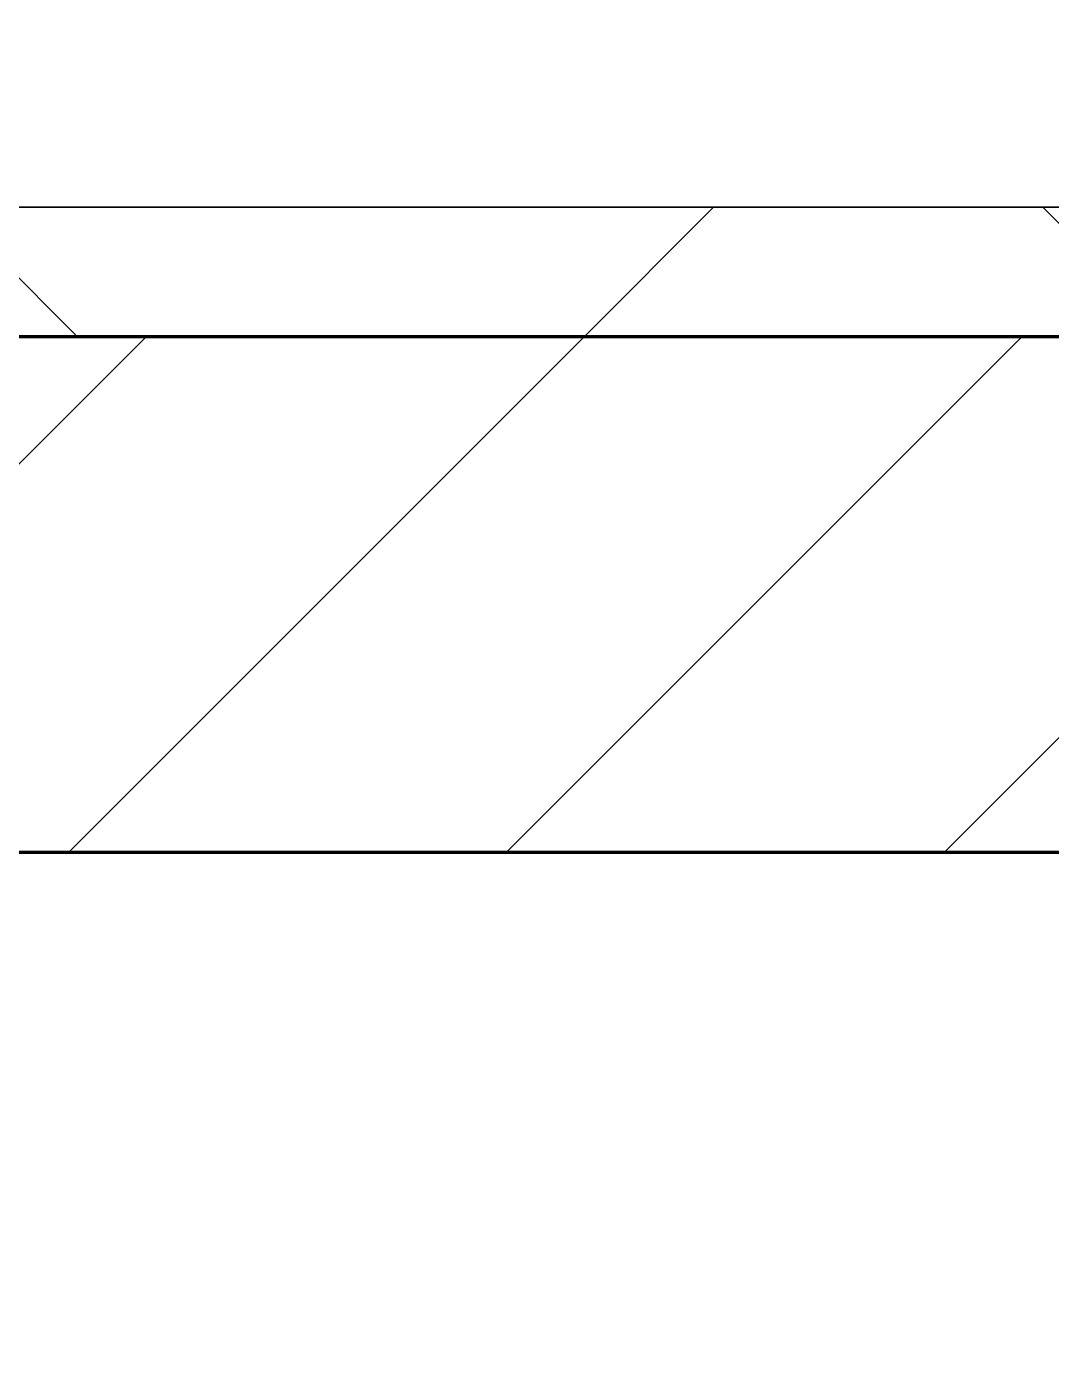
# Model space of a CAD drawing. Header units: millimetres. Extents: x -726012 to -647389, y -20772 to 18805.
# Drawn here: x -679152 to -678755, y 3733 to 4249 of the extents above; entities that cross this region are included whole.
import ezdxf
from ezdxf.xclip import XClip

# ---------------------------------------------------------------- set-up
doc = ezdxf.new("R2010")
doc.units = ezdxf.units.MM
doc.header["$XCLIPFRAME"] = 0
for name, color, linetype, lineweight in [('A-GLAZ-CURT', 2, 'Continuous', 9), ('A-WALL', 5, 'Continuous', 35), ('A-WALL-FNSH', 2, 'Continuous', 35), ('A-WALL-PATT', 1, 'Continuous', 35)]:
    doc.layers.add(name, color=color, linetype=linetype, lineweight=lineweight)
doc.layers.add('A11_ALU.SOLID SHEET', color=2, linetype='Continuous')

# ---------------------------------------------------------------- blocks, each defined once
blk = doc.blocks.new('PPLS-PP19_Custom Tile Pattern - Custom Tile Pattern-V195-4233-01 ENLARGED MULTI-PURPOSE LEVEL - REFLECTED CEILING PLAN - SHEET 4')
at = {"layer": 'A-GLAZ-CURT'}
for p, q in [((-300, 0), (300, 0)), ((300, 0), (-300, 0)), ((195.99, 0), (213.31, 0)), ((213.31, 0), (195.99, 0)), ((230.06, 0), (300, 0)), ((-300, -50), (300, -50)), ((300, -50), (-300, -50))]:
    blk.add_line(p, q, dxfattribs=at)
for points, knots in [([(136.44, 0), (121.66, 0), (86.93, 0), (51.16, 0), (31.18, 0)], [-106.750556, -106.750556, -106.750556, -106.750556, -59.610984, 0, 0, 0, 0]), ([(165.44, 0), (160.45, 0), (146.4, 0), (109.77, 0), (76.86, 0), (57.82, 0), (46.51, 0), (41.18, 0), (36.02, 0), (35.54, 0), (35.54, 0)], [-527.901074, -527.901074, -527.901074, -527.901074, -458.593899, -401.860199, -357.622665, -341.267687, -334.000314, -326.15566, -319.318397, -317.489778, -317.489778, -317.489778, -317.489778]), ([(97.04, 0), (97.25, 0), (100.46, 0), (108.97, 0), (120.79, 0), (139.94, 0), (163.31, 0), (185.23, 0), (193.62, 0), (194.69, 0), (194.79, 0)], [-2246.266323, -2246.266323, -2246.266323, -2246.266323, -2233.599744, -2052.234781, -1843.028543, -1530.39897, -1095.004608, -529.74427, -295.064701, -265.121568, -265.121568, -265.121568, -265.121568]), ([(97.11, 0), (107.81, 0), (125.24, 0), (132.42, 0), (134.6, 0)], [-239.920566, -239.920566, -239.920566, -239.920566, -194.761443, -152.241002, -152.241002, -152.241002, -152.241002]), ([(97.61, 0), (111.16, 0), (124.77, 0), (138.28, 0), (138.53, 0)], [-333.215778, -333.215778, -333.215778, -333.215778, -291.370682, -290.5735, -290.5735, -290.5735, -290.5735]), ([(157.9, 0), (156.77, 0), (151.67, 0), (143.29, 0), (134.04, 0), (126.24, 0), (118.6, 0), (114.23, 0), (111.98, 0), (105.66, 0), (105.23, 0), (105.23, 0)], [-10292.955006, -10292.955006, -10292.955006, -10292.955006, -10098.273015, -9847.788484, -9677.714971, -9567.007022, -9453.21225, -9220.200448, -9012.77275, -8966.157302, -8929.495943, -8929.495943, -8929.495943, -8929.495943]), ([(128.58, 0), (128.8, 0), (130.16, 0), (139.26, 0), (152.67, 0), (161.24, 0), (162.19, 0), (162.75, 0)], [-633.326174, -633.326174, -633.326174, -633.326174, -627.736123, -618.981161, -602.094757, -592.980799, -581.414464, -581.414464, -581.414464, -581.414464]), ([(137.1, 0), (136, 0), (133.64, 0), (129.87, 0), (129.11, 0)], [-670.405967, -670.405967, -670.405967, -670.405967, -651.020627, -640.742133, -640.742133, -640.742133, -640.742133]), ([(165.05, 0), (164.31, 0), (161.86, 0), (161.28, 0), (158.35, 0), (157.85, 0), (157.77, 0)], [-10807.602756, -10807.602756, -10807.602756, -10807.602756, -10768.332124, -10666.779182, -10580.760289, -10550.278881, -10550.278881, -10550.278881, -10550.278881]), ([(164.89, 0), (162.54, 0), (159.1, 0), (158.33, 0), (158.3, 0)], [-138.771843, -138.771843, -138.771843, -138.771843, -129.632772, -123.352749, -123.352749, -123.352749, -123.352749]), ([(159.07, 0), (159.13, 0), (160.54, 0), (162.45, 0), (164.65, 0)], [-115.643202, -115.643202, -115.643202, -115.643202, -114.681583, -92.514562, -92.514562, -92.514562, -92.514562]), ([(162.75, 0), (165.4, 0), (170.91, 0), (172.61, 0), (172.61, 0)], [-111.264224, -111.264224, -111.264224, -111.264224, -56.742688, -19.085662, -19.085662, -19.085662, -19.085662]), ([(165.4, 0), (165.64, 0), (168.23, 0), (174.15, 0), (185.98, 0), (208.82, 0), (219.42, 0), (230.06, 0)], [-90.024735, -90.024735, -90.024735, -90.024735, -87.660824, -65.295536, -41.623857, -24.459831, 0, 0, 0, 0]), ([(300, 0), (286.53, 0), (254.22, 0), (207.11, 0), (179.94, 0), (166.54, 0), (165.41, 0)], [-285.253232, -285.253232, -285.253232, -285.253232, -244.693688, -187.987675, -143.776725, -139.437436, -139.437436, -139.437436, -139.437436]), ([(193.8, 0), (193.33, 0), (190.11, 0), (183.13, 0), (171.7, 0), (165.91, 0), (165.43, 0)], [-11665.349007, -11665.349007, -11665.349007, -11665.349007, -11565.880756, -11105.624034, -10839.086983, -10814.349558, -10814.349558, -10814.349558, -10814.349558]), ([(168.37, 0), (167.68, 0), (166.78, 0), (165.74, 0), (165.59, 0)], [-543.375029, -543.375029, -543.375029, -543.375029, -530.793311, -528.615255, -528.615255, -528.615255, -528.615255]), ([(247.1, 0), (246.76, 0), (245.04, 0), (238.34, 0), (226.56, 0), (221.1, 0), (200.27, 0), (182.99, 0), (174.27, 0), (169.67, 0), (168.99, 0)], [-9649.085549, -9649.085549, -9649.085549, -9649.085549, -9581.591397, -9406.094246, -9221.510254, -9016.44624, -8717.832359, -8253.978395, -8152.463617, -8069.855175, -8069.855175, -8069.855175, -8069.855175]), ([(215.22, 0), (214.62, 0), (210.55, 0), (203.98, 0), (187.54, 0), (175.3, 0), (169.49, 0)], [-203.825446, -203.825446, -203.825446, -203.825446, -198.527383, -184.406837, -162.427601, -142.916156, -142.916156, -142.916156, -142.916156]), ([(171.51, 0), (176.48, 0), (193.23, 0), (201.73, 0), (208.81, 0), (213.9, 0), (241.96, 0), (266.73, 0), (281.71, 0), (291.71, 0), (296.52, 0), (297.86, 0), (298.09, 0)], [-7971.819559, -7971.819559, -7971.819559, -7971.819559, -7784.112253, -7606.717214, -7289.299508, -7042.621073, -6582.165592, -6068.460911, -5766.029927, -5566.724884, -5280.360606, -5199.253518, -5199.253518, -5199.253518, -5199.253518]), ([(172.07, 0), (177.66, 0), (187.87, 0), (201.08, 0), (207.47, 0), (213.96, 0), (215.11, 0)], [-255.364076, -255.364076, -255.364076, -255.364076, -237.955587, -223.92608, -215.862851, -208.75215, -208.75215, -208.75215, -208.75215]), ([(300, 0), (288.22, 0), (262, 0), (230.43, 0), (219.94, 0), (219.02, 0)], [-12528.858583, -12528.858583, -12528.858583, -12528.858583, -11905.454923, -11162.864862, -10856.732305, -10856.732305, -10856.732305, -10856.732305]), ([(219.9, 0), (220.86, 0), (227.84, 0), (242.06, 0), (246.54, 0), (246.96, 0)], [-10670.940496, -10670.940496, -10670.940496, -10670.940496, -10511.382485, -9925.173265, -9834.877357, -9834.877357, -9834.877357, -9834.877357]), ([(284.76, 0), (284.76, 0), (285.09, 0), (287.47, 0), (293.59, 0), (297.76, 0), (300, 0)], [-4110.630118, -4110.630118, -4110.630118, -4110.630118, -4053.389046, -3959.664717, -3862.421465, -3746.95702, -3746.95702, -3746.95702, -3746.95702]), ([(297.38, 0), (295.84, 0), (291.62, 0), (285.38, 0), (284.87, 0)], [-4803.172655, -4803.172655, -4803.172655, -4803.172655, -4358.271401, -4143.037883, -4143.037883, -4143.037883, -4143.037883])]:
    blk.add_open_spline(points, degree=3, knots=knots, dxfattribs=at)
for points in [[(168.74, 0), (168.74, 0), (169.81, 0), (171.51, 0)], [(195.11, 0), (194.91, 0), (194.44, 0), (193.8, 0)]]:
    blk.add_open_spline(points, degree=3, dxfattribs=at)
blk = doc.blocks.new('PPLS-PP19_Custom Tile Pattern - Custom Tile Pattern-V196-4233-01 ENLARGED MULTI-PURPOSE LEVEL - REFLECTED CEILING PLAN - SHEET 4')
at = {"layer": 'A-GLAZ-CURT'}
for p, q in [((-300, 0), (300, 0)), ((300, 0), (-300, 0)), ((-293.07, 0), (-275.75, 0)), ((-275.75, 0), (-293.07, 0)), ((-222.32, 0), (-205, 0)), ((-205, 0), (-222.32, 0)), ((-300, -50), (300, -50)), ((300, -50), (-300, -50))]:
    blk.add_line(p, q, dxfattribs=at)
at = {"layer": 'A-GLAZ-CURT', "flags": 128}
for points in [[(-300, 0), (-291.56, 0), (-283.3, 0), (-275.2, 0), (-267.26, 0), (-259.45, 0), (-251.77, 0), (-244.2, 0), (-236.74, 0), (-229.36, 0), (-222.06, 0), (-214.83, 0), (-207.71, 0), (-200.76, 0), (-194.02, 0), (-187.54, 0), (-181.38, 0), (-175.58, 0), (-170.25, 0), (-165.64, 0), (-162.01, 0)], [(-161.25, 0), (-164.95, 0), (-169.65, 0), (-174.47, 0), (-179.49, 0), (-184.81, 0), (-190.44, 0), (-196.37, 0), (-202.58, 0), (-209.04, 0), (-215.73, 0), (-222.63, 0), (-229.72, 0), (-236.97, 0), (-244.39, 0), (-251.96, 0), (-259.67, 0), (-267.51, 0), (-275.48, 0), (-283.55, 0), (-291.73, 0), (-300, 0)], [(-161.15, 0), (-159.53, 0), (-157.46, 0), (-154.52, 0), (-149.42, 0), (-141.84, 0), (-132.81, 0), (-126.08, 0)], [(-125.17, 0), (-128.55, 0), (-134.16, 0), (-140.03, 0), (-145.5, 0), (-150.63, 0), (-155.53, 0), (-160.27, 0)]]:
    blk.add_lwpolyline(points, dxfattribs=at)
at = {"layer": 'A-GLAZ-CURT'}
for points, knots in [([(-300, 0), (-284.65, 0), (-236.57, 0), (-174.61, 0), (-129.95, 0), (-110.8, 0), (-99.5, 0), (-91.46, 0)], [-5323.127839, -5323.127839, -5323.127839, -5323.127839, -4502.809032, -2700.551212, -1002.059161, -460.363443, 0, 0, 0, 0]), ([(-94.06, 0), (-105.72, 0), (-140.13, 0), (-202.69, 0), (-262.56, 0), (-294.48, 0), (-300, 0)], [-18476.414712, -18476.414712, -18476.414712, -18476.414712, -17136.203329, -15131.813646, -13729.592194, -13439.944408, -13439.944408, -13439.944408, -13439.944408]), ([(-137.88, 0), (-140.56, 0), (-147.66, 0), (-147.69, 0), (-158.72, 0), (-174.02, 0), (-185.59, 0), (-209.77, 0), (-232.01, 0), (-255.22, 0), (-262.59, 0), (-264.9, 0), (-265.4, 0)], [-3187.727384, -3187.727384, -3187.727384, -3187.727384, -2919.378265, -2477.344047, -2237.412286, -2029.680487, -1755.085331, -1400.429864, -858.079193, -543.655514, -208.940337, 0, 0, 0, 0]), ([(-258.6, 0), (-257.91, 0), (-254.26, 0), (-241.25, 0), (-225.99, 0), (-213.1, 0), (-200.2, 0), (-185.8, 0), (-173.18, 0), (-162.85, 0), (-161.23, 0)], [-5722.54675, -5722.54675, -5722.54675, -5722.54675, -5657.471696, -5413.335975, -5017.494783, -4832.723979, -4666.091899, -4349.945572, -4000.813434, -3923.900447, -3923.900447, -3923.900447, -3923.900447]), ([(-133.82, 0), (-135.51, 0), (-137.8, 0), (-149.31, 0), (-162.01, 0), (-177.91, 0), (-199.46, 0), (-216.65, 0), (-231.26, 0), (-233.46, 0), (-234, 0)], [-2731.647847, -2731.647847, -2731.647847, -2731.647847, -2418.507304, -2308.929706, -2113.765672, -1763.376603, -1422.553702, -978.033455, -846.069444, -682.911962, -682.911962, -682.911962, -682.911962]), ([(-233.49, 0), (-233.44, 0), (-232.38, 0), (-230.74, 0), (-225.3, 0), (-223.63, 0)], [-455.274641, -455.274641, -455.274641, -455.274641, -440.605512, -119.536984, 0, 0, 0, 0]), ([(-223.63, 0), (-219.39, 0), (-206.17, 0), (-188.58, 0), (-169.02, 0), (-152.12, 0), (-136.84, 0), (-127.33, 0), (-124.19, 0), (-123.43, 0), (-123.28, 0)], [-5463.295695, -5463.295695, -5463.295695, -5463.295695, -5161.076232, -4739.070012, -4465.409639, -4149.119819, -3839.893365, -3647.167523, -3488.92562, -3439.852845, -3439.852845, -3439.852845, -3439.852845]), ([(-152.35, 0), (-151.03, 0), (-147.71, 0), (-143.57, 0), (-138.62, 0)], [-3494.978217, -3494.978217, -3494.978217, -3494.978217, -3371.022232, -3227.460399, -3227.460399, -3227.460399, -3227.460399]), ([(-118.78, 0), (-121.86, 0), (-126.28, 0), (-136.96, 0), (-147.46, 0), (-150.03, 0), (-150.57, 0)], [-5938.474035, -5938.474035, -5938.474035, -5938.474035, -5700.061948, -5508.838257, -5298.784692, -5196.16478, -5196.16478, -5196.16478, -5196.16478]), ([(-150.34, 0), (-150.07, 0), (-147.75, 0), (-142.6, 0), (-127.26, 0), (-107.3, 0), (-90.42, 0), (-75.26, 0), (-68.41, 0), (-65.12, 0), (-63.63, 0)], [-4948.728362, -4948.728362, -4948.728362, -4948.728362, -4883.323924, -4440.880425, -4054.690705, -3793.097032, -3402.597032, -3144.956779, -3050.982048, -2969.237017, -2969.237017, -2969.237017, -2969.237017]), ([(-26.75, 0), (-27.82, 0), (-36.18, 0), (-53.55, 0), (-78.2, 0), (-110.94, 0), (-130.52, 0), (-147.74, 0), (-149.07, 0)], [-8718.362214, -8718.362214, -8718.362214, -8718.362214, -8532.293389, -8073.216054, -7508.296369, -7004.680444, -6449.282163, -6277.220794, -6277.220794, -6277.220794, -6277.220794]), ([(-148.23, 0), (-146.94, 0), (-140.15, 0), (-137.28, 0), (-133.93, 0), (-128.78, 0), (-126.5, 0)], [-6162.058746, -6162.058746, -6162.058746, -6162.058746, -6017.569127, -5560.701257, -5364.112219, -5231.017328, -5231.017328, -5231.017328, -5231.017328]), ([(-93.38, 0), (-96.3, 0), (-106.89, 0), (-122.65, 0), (-139.03, 0), (-146.11, 0), (-146.95, 0)], [-1541.25565, -1541.25565, -1541.25565, -1541.25565, -1374.161226, -945.742622, -741.901385, -489.130243, -489.130243, -489.130243, -489.130243]), ([(-146.69, 0), (-146.59, 0), (-145.49, 0), (-135.69, 0), (-128.29, 0), (-125.15, 0)], [-420.34245, -420.34245, -420.34245, -420.34245, -406.956646, -290.263673, 0, 0, 0, 0]), ([(-127.41, 0), (-131.63, 0), (-133.16, 0), (-134.09, 0), (-134.15, 0)], [-8540.990293, -8540.990293, -8540.990293, -8540.990293, -8266.114998, -8246.473386, -8246.473386, -8246.473386, -8246.473386]), ([(-134.15, 0), (-133.32, 0), (-130.31, 0), (-117.33, 0), (-92.04, 0), (-74.02, 0), (-62.74, 0), (-60.36, 0), (-59.97, 0)], [-7657.439573, -7657.439573, -7657.439573, -7657.439573, -7293.749979, -6839.55839, -6236.997189, -5713.340575, -5140.470607, -5006.787413, -5006.787413, -5006.787413, -5006.787413]), ([(-120.13, 0), (-120.14, 0), (-120.24, 0), (-121.3, 0), (-129.25, 0), (-133.82, 0)], [-2933.992132, -2933.992132, -2933.992132, -2933.992132, -2920.575025, -2840.280255, -2731.647847, -2731.647847, -2731.647847, -2731.647847]), ([(-113.43, 0), (-113.44, 0), (-113.96, 0), (-119.73, 0), (-125.43, 0), (-127.03, 0), (-127.41, 0)], [-328.499627, -328.499627, -328.499627, -328.499627, -282.672656, -98.539552, -24.539552, 0, 0, 0, 0]), ([(-126.5, 0), (-122.44, 0), (-108.71, 0), (-86.68, 0), (-63.44, 0), (-54.4, 0), (-48.53, 0), (-30.79, 0), (-18.03, 0), (8.61, 0), (15.02, 0), (22.91, 0), (31, 0), (39.04, 0), (51.19, 0), (58.74, 0), (61.34, 0), (61.45, 0)], [-5231.017328, -5231.017328, -5231.017328, -5231.017328, -4994.692869, -4542.524482, -4008.285538, -3689.699207, -3546.54457, -3315.260113, -2864.387349, -2439.246196, -2084.094819, -1956.422387, -1818.904206, -1645.594513, -1443.202566, -1228.752106, -1120.932285, -1120.932285, -1120.932285, -1120.932285]), ([(-125.15, 0), (-124.93, 0), (-121.96, 0), (-113.01, 0), (-101.69, 0), (-95.73, 0), (-92.92, 0)], [-3362.7396, -3362.7396, -3362.7396, -3362.7396, -3342.215224, -3074.362186, -2902.289527, -2750.928635, -2750.928635, -2750.928635, -2750.928635]), ([(-122.08, 0), (-122.01, 0), (-121.69, 0), (-121.2, 0), (-120.88, 0)], [-3136.336417, -3136.336417, -3136.336417, -3136.336417, -3110.304437, -3035.164275, -3035.164275, -3035.164275, -3035.164275]), ([(-92.91, 0), (-97.65, 0), (-104.67, 0), (-114.02, 0), (-117.28, 0), (-118.78, 0)], [-476.883987, -476.883987, -476.883987, -476.883987, -229.489605, -116.330425, 0, 0, 0, 0]), ([(-117.74, 0), (-117.19, 0), (-114.78, 0), (-113.43, 0), (-113.43, 0)], [-821.249067, -821.249067, -821.249067, -821.249067, -394.672656, -330.879064, -330.879064, -330.879064, -330.879064]), ([(-92.94, 0), (-98.92, 0), (-109.49, 0), (-116.56, 0), (-117.56, 0)], [-1939.272755, -1939.272755, -1939.272755, -1939.272755, -1433.981041, -985.49888, -985.49888, -985.49888, -985.49888]), ([(-115.82, 0), (-114.96, 0), (-110.41, 0), (-96.78, 0), (-71.33, 0), (-42.53, 0), (-12.78, 0), (4.23, 0), (9.64, 0), (10.14, 0), (10.18, 0)], [-5724.064692, -5724.064692, -5724.064692, -5724.064692, -5430.283136, -5103.229623, -4799.173296, -4065.652676, -3589.737505, -3285.047089, -3066.359526, -3044.715262, -3044.715262, -3044.715262, -3044.715262]), ([(-92.92, 0), (-94.08, 0), (-100.67, 0), (-112.01, 0), (-114.94, 0), (-115.63, 0)], [-851.12629, -851.12629, -851.12629, -851.12629, -789.402658, -501.969187, -243.577221, -243.577221, -243.577221, -243.577221]), ([(-72.93, 0), (-75.51, 0), (-81.88, 0), (-89.35, 0), (-92.91, 0)], [-19442.345229, -19442.345229, -19442.345229, -19442.345229, -18935.241197, -18520.827106, -18520.827106, -18520.827106, -18520.827106]), ([(-24.59, 0), (-25.18, 0), (-30.44, 0), (-40, 0), (-56.24, 0), (-74.37, 0), (-86.11, 0), (-92.84, 0)], [-2166.784234, -2166.784234, -2166.784234, -2166.784234, -2125.455881, -1792.521578, -1466.981642, -1208.454564, -852.520273, -852.520273, -852.520273, -852.520273]), ([(-36.33, 0), (-36.43, 0), (-37.27, 0), (-45.02, 0), (-46.13, 0), (-60.59, 0), (-76.57, 0), (-87.19, 0), (-91.88, 0)], [-1855.773136, -1855.773136, -1855.773136, -1855.773136, -1810.870157, -1672.078046, -1405.135169, -1060.00838, -740.068933, -494.872836, -494.872836, -494.872836, -494.872836]), ([(-91.87, 0), (-89.51, 0), (-81.79, 0), (-71.67, 0), (-65.93, 0), (-65.07, 0)], [-2732.225925, -2732.225925, -2732.225925, -2732.225925, -2605.247022, -2322.099534, -2241.8264, -2241.8264, -2241.8264, -2241.8264]), ([(-36.62, 0), (-36.62, 0), (-40.35, 0), (-44.32, 0), (-58.97, 0), (-78.5, 0), (-89.16, 0), (-91.81, 0)], [-4069.478503, -4069.478503, -4069.478503, -4069.478503, -3858.647035, -3538.256648, -2842.901703, -2193.204658, -1970.99776, -1970.99776, -1970.99776, -1970.99776]), ([(-91.46, 0), (-90.09, 0), (-84.7, 0), (-77.43, 0), (-72.73, 0), (-72.64, 0), (-72.64, 0)], [-19832.387487, -19832.387487, -19832.387487, -19832.387487, -19753.885894, -19541.04734, -19478.625389, -19471.062469, -19471.062469, -19471.062469, -19471.062469]), ([(-63.96, 0), (-64.13, 0), (-72.5, 0), (-80.63, 0), (-86.16, 0)], [-2171.769325, -2171.769325, -2171.769325, -2171.769325, -2007.031671, -1681.3698, -1681.3698, -1681.3698, -1681.3698]), ([(-29.03, 0), (-33.97, 0), (-43.74, 0), (-56.37, 0), (-71.66, 0), (-77.83, 0), (-82.66, 0), (-83.28, 0), (-83.28, 0)], [-2680.714891, -2680.714891, -2680.714891, -2680.714891, -2413.671296, -2161.752162, -2006.592567, -1646.621388, -1424.436217, -1393.971743, -1393.971743, -1393.971743, -1393.971743]), ([(-83.28, 0), (-83.28, 0), (-82.91, 0), (-76.14, 0), (-62.97, 0), (-48.14, 0), (-36.49, 0), (-33.57, 0), (-29.94, 0), (-28.57, 0)], [-1393.4169, -1393.4169, -1393.4169, -1393.4169, -1353.722004, -1274.333717, -1073.56893, -651.549973, -296.515819, -83.513472, 0, 0, 0, 0])]:
    blk.add_open_spline(points, degree=3, knots=knots, dxfattribs=at)
for points in [[(-160.82, 0), (-159.24, 0), (-157.93, 0), (-157.22, 0)], [(-86.16, 0), (-88.39, 0), (-90.63, 0), (-92.91, 0)]]:
    blk.add_open_spline(points, degree=3, dxfattribs=at)
blk = doc.blocks.new('*U885')
at = {"layer": 'A-GLAZ-CURT'}
for name, p in [('PPLS-PP19_Custom Tile Pattern - Custom Tile Pattern-V195-4233-01 ENLARGED MULTI-PURPOSE LEVEL - REFLECTED CEILING PLAN - SHEET 4', (-3000, 11720.41)), ('PPLS-PP19_Custom Tile Pattern - Custom Tile Pattern-V196-4233-01 ENLARGED MULTI-PURPOSE LEVEL - REFLECTED CEILING PLAN - SHEET 4', (-2400, 11720.41))]:
    blk.add_blockref(name, p, dxfattribs=at)
blk = doc.blocks.new('*U1287')
blk.add_lwpolyline([(21173.36, -580), (28210, -580), (28210, -6849.96), (45954.15, -6849.96), (45954.15, 600), (82995.06, 600), (83086.47, 650), (90052, 650), (90392, 990), (103159.16, 990), (103159.16, 4990), (21173.36, 4990), (21173.36, 3485.45), (21203.36, 3485.45), (21203.36, 925.54), (21173.36, 925.54), (21173.36, -580)])

msp = doc.modelspace()

# ---------------------------------------------------------------- hatches: boundary and pattern name
at = {"layer": 'A-WALL-PATT', "lineweight": 9}
h = msp.add_hatch(dxfattribs=at)
h.set_pattern_fill('FP_3', color=256, style=0, pattern_type=2)
h.set_pattern_definition([(45, (0, 0), (-212.13203, 212.13203), []), (135, (0, 0), (-212.13203, -212.13203), [])])
h.paths.add_polyline_path([(-661708.03, 4129.02), (-661758.03, 4179.02), (-698678.22, 4179.02), (-698678.22, 4129.02), (-663127.46, 4129.02)])
h = msp.add_hatch(dxfattribs=at)
h.set_pattern_fill('FP_2', color=256, style=0, pattern_type=2)
h.set_pattern_definition([(45, (0, 0), (-84.852814, 84.852814), [])])
h.paths.add_polyline_path([(-661508.03, 3929.02), (-661708.03, 4129.02), (-698478.22, 4129.02), (-698478.22, 3929.02), (-661790.87, 3929.02)])

# ---------------------------------------------------------------- linework, layer by layer
at = {"layer": 'A-WALL', "color": 7, "lineweight": 70}
for p, q in [((-698478.22, 4129.02), (-661708.03, 4129.02)), ((-677077.37, 3929.02), (-679302.37, 3929.02))]:
    msp.add_line(p, q, dxfattribs=at)
at = {"layer": 'A-WALL-FNSH', "color": 250}
for p, q in [((-698678.22, 4179.02), (-661758.03, 4179.02)), ((-661708.03, 4129.02), (-698678.22, 4129.02))]:
    msp.add_line(p, q, dxfattribs=at)

# ---------------------------------------------------------------- block references
msp.add_blockref('*U885', (-676282.37, -7541.39))

# ---------------------------------------------------------------- next in the draw order: block references
at = {"layer": 'A11_ALU.SOLID SHEET'}
ref = msp.add_blockref('*U1287', (-744682.37, 3579.02), dxfattribs=at)
XClip(ref).set_block_clipping_path([(22516.8245944298, -23612.0000696909), (92487.8891097467, 7199.9972603897)])

doc.saveas('drawing.dxf')
